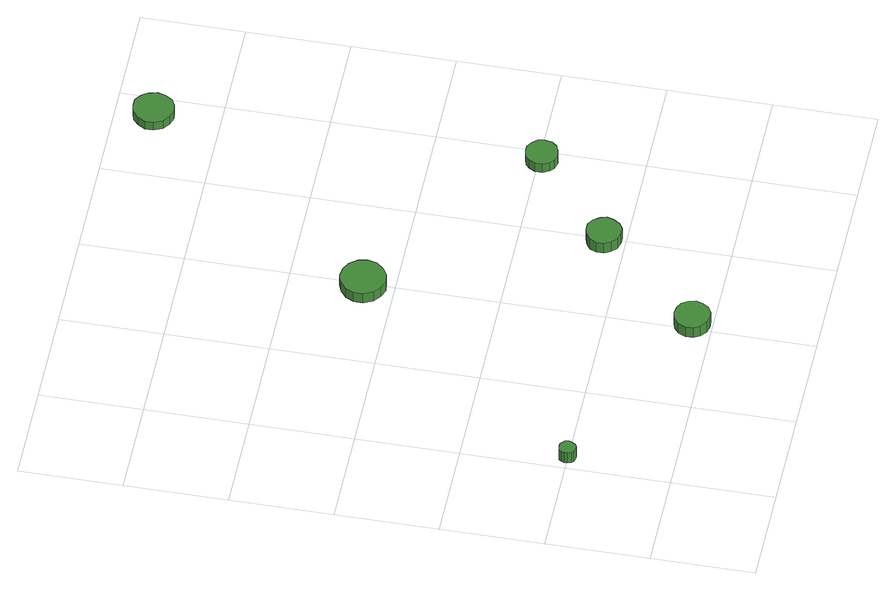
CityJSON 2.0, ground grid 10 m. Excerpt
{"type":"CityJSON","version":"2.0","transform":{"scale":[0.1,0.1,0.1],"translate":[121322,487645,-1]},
"CityObjects":{
"tree1":{"type":"SolitaryVegetationObject","attributes":{"function":"something"},"geometry":[{"type":"MultiSurface","lod":"1","boundaries":[[[0,1,2,3,4,5,6,7,8,9,10,11,12,13,14]],[[15,16,17,18,19,20,21,22,23,24,25,26,27,28,29]],[[0,29,28,1]],[[1,28,27,2]],[[2,27,26,3]],[[3,26,25,4]],[[4,25,24,5]],[[5,24,23,6]],[[6,23,22,7]],[[7,22,21,8]],[[8,21,20,9]],[[9,20,19,10]],[[10,19,18,11]],[[11,18,17,12]],[[12,17,16,13]],[[13,16,15,14]],[[14,15,29,0]]]}]},
"tree2":{"type":"SolitaryVegetationObject","attributes":{"function":"something"},"geometry":[{"type":"MultiSurface","lod":"1","boundaries":[[[30,31,32,33,34,35,36,37,38,39,40,41,42,43,44]],[[45,46,47,48,49,50,51,52,53,54,55,56,57,58,59]],[[30,59,58,31]],[[31,58,57,32]],[[32,57,56,33]],[[33,56,55,34]],[[34,55,54,35]],[[35,54,53,36]],[[36,53,52,37]],[[37,52,51,38]],[[38,51,50,39]],[[39,50,49,40]],[[40,49,48,41]],[[41,48,47,42]],[[42,47,46,43]],[[43,46,45,44]],[[44,45,59,30]]]}]},
"tree3":{"type":"SolitaryVegetationObject","attributes":{"function":"something"},"geometry":[{"type":"MultiSurface","lod":"1","boundaries":[[[60,61,62,63,64,65,66,67,68,69,70,71,72,73,74]],[[75,76,77,78,79,80,81,82,83,84,85,86,87,88,89]],[[60,89,88,61]],[[61,88,87,62]],[[62,87,86,63]],[[63,86,85,64]],[[64,85,84,65]],[[65,84,83,66]],[[66,83,82,67]],[[67,82,81,68]],[[68,81,80,69]],[[69,80,79,70]],[[70,79,78,71]],[[71,78,77,72]],[[72,77,76,73]],[[73,76,75,74]],[[74,75,89,60]]]}]},
"tree4":{"type":"SolitaryVegetationObject","attributes":{"function":"something"},"geometry":[{"type":"MultiSurface","lod":"1","boundaries":[[[90,91,92,93,94,95,96,97,98,99,100,101,102,103,104]],[[105,106,107,108,109,110,111,112,113,114,115,116,117,118,119]],[[90,119,118,91]],[[91,118,117,92]],[[92,117,116,93]],[[93,116,115,94]],[[94,115,114,95]],[[95,114,113,96]],[[96,113,112,97]],[[97,112,111,98]],[[98,111,110,99]],[[99,110,109,100]],[[100,109,108,101]],[[101,108,107,102]],[[102,107,106,103]],[[103,106,105,104]],[[104,105,119,90]]]}]},
"tree5":{"type":"SolitaryVegetationObject","attributes":{"function":"something"},"geometry":[{"type":"MultiSurface","lod":"1","boundaries":[[[120,121,122,123,124,125,126,127,128,129,130,131,132,133,134]],[[135,136,137,138,139,140,141,142,143,144,145,146,147,148,149]],[[120,149,148,121]],[[121,148,147,122]],[[122,147,146,123]],[[123,146,145,124]],[[124,145,144,125]],[[125,144,143,126]],[[126,143,142,127]],[[127,142,141,128]],[[128,141,140,129]],[[129,140,139,130]],[[130,139,138,131]],[[131,138,137,132]],[[132,137,136,133]],[[133,136,135,134]],[[134,135,149,120]]]}]},
"tree6":{"type":"SolitaryVegetationObject","attributes":{"function":"something"},"geometry":[{"type":"MultiSurface","lod":"1","boundaries":[[[150,151,152,153,154,155,156,157,158,159,160,161,162,163,164]],[[165,166,167,168,169,170,171,172,173,174,175,176,177,178,179]],[[150,179,178,151]],[[151,178,177,152]],[[152,177,176,153]],[[153,176,175,154]],[[154,175,174,155]],[[155,174,173,156]],[[156,173,172,157]],[[157,172,171,158]],[[158,171,170,159]],[[159,170,169,160]],[[160,169,168,161]],[[161,168,167,162]],[[162,167,166,163]],[[163,166,165,164]],[[164,165,179,150]]]}]}
},
"vertices":[
[23,101,21],[22,105,21],[20,107,21],[17,109,21],[14,109,21],[10,108,21],[8,106,21],[7,103,21],[7,100,21],[8,96,21],[10,94,21],[14,93,21],[17,93,21],[20,95,21],[22,98,21],[22,98,8],[20,95,8],[17,93,8],[14,93,8],[10,94,8],[8,96,8],[7,100,8],[7,103,8],[8,106,8],[10,108,8],[14,109,8],[17,109,8],[20,107,8],[22,105,8],[23,101,8],
[225,20,20],[223,27,20],[219,33,20],[213,36,20],[206,37,20],[199,35,20],[193,30,20],[190,23,20],[190,16,20],[193,10,20],[199,5,20],[206,3,20],[213,3,20],[219,7,20],[223,13,20],[223,13,7],[219,7,7],[213,3,7],[206,3,7],[199,5,7],[193,10,7],[190,16,7],[190,23,7],[193,30,7],[199,35,7],[206,37,7],[213,36,7],[219,33,7],[223,27,7],[225,20,7],
[219,330,20],[217,339,20],[211,347,20],[203,351,20],[194,352,20],[186,349,20],[179,343,20],[175,335,20],[175,326,20],[179,317,20],[186,311,20],[194,308,20],[203,309,20],[211,314,20],[217,321,20],[217,321,8],[211,314,8],[203,309,8],[194,308,8],[186,311,8],[179,317,8],[175,326,8],[175,335,8],[179,343,8],[186,349,8],[194,352,8],[203,351,8],[211,347,8],[217,339,8],[219,330,8],
[316,122,20],[314,128,20],[310,134,20],[304,138,20],[297,138,20],[290,136,20],[285,132,20],[282,125,20],[282,118,20],[285,112,20],[290,107,20],[297,105,20],[304,105,20],[310,109,20],[314,115,20],[314,115,7],[310,109,7],[304,105,7],[297,105,7],[290,107,7],[285,112,7],[282,118,7],[282,125,7],[285,132,7],[290,136,7],[297,138,7],[304,138,7],[310,134,7],[314,128,7],[316,122,7],
[404,198,19],[403,204,19],[399,209,19],[393,213,19],[387,213,19],[380,211,19],[376,207,19],[373,201,19],[373,194,19],[376,188,19],[380,184,19],[387,182,19],[393,183,19],[399,186,19],[403,191,19],[403,191,8],[399,186,8],[393,183,8],[387,182,8],[380,184,8],[376,188,8],[373,194,8],[373,201,8],[376,207,8],[380,211,8],[387,213,8],[393,213,8],[399,209,8],[403,204,8],[404,198,8],
[396,564,19],[394,572,19],[390,578,19],[383,583,19],[375,583,19],[367,581,19],[361,575,19],[357,568,19],[357,560,19],[361,552,19],[367,547,19],[375,544,19],[383,545,19],[390,549,19],[394,556,19],[394,556,9],[390,549,9],[383,545,9],[375,544,9],[367,547,9],[361,552,9],[357,560,9],[357,568,9],[361,575,9],[367,581,9],[375,583,9],[383,583,9],[390,578,9],[394,572,9],[396,564,9]
]}
